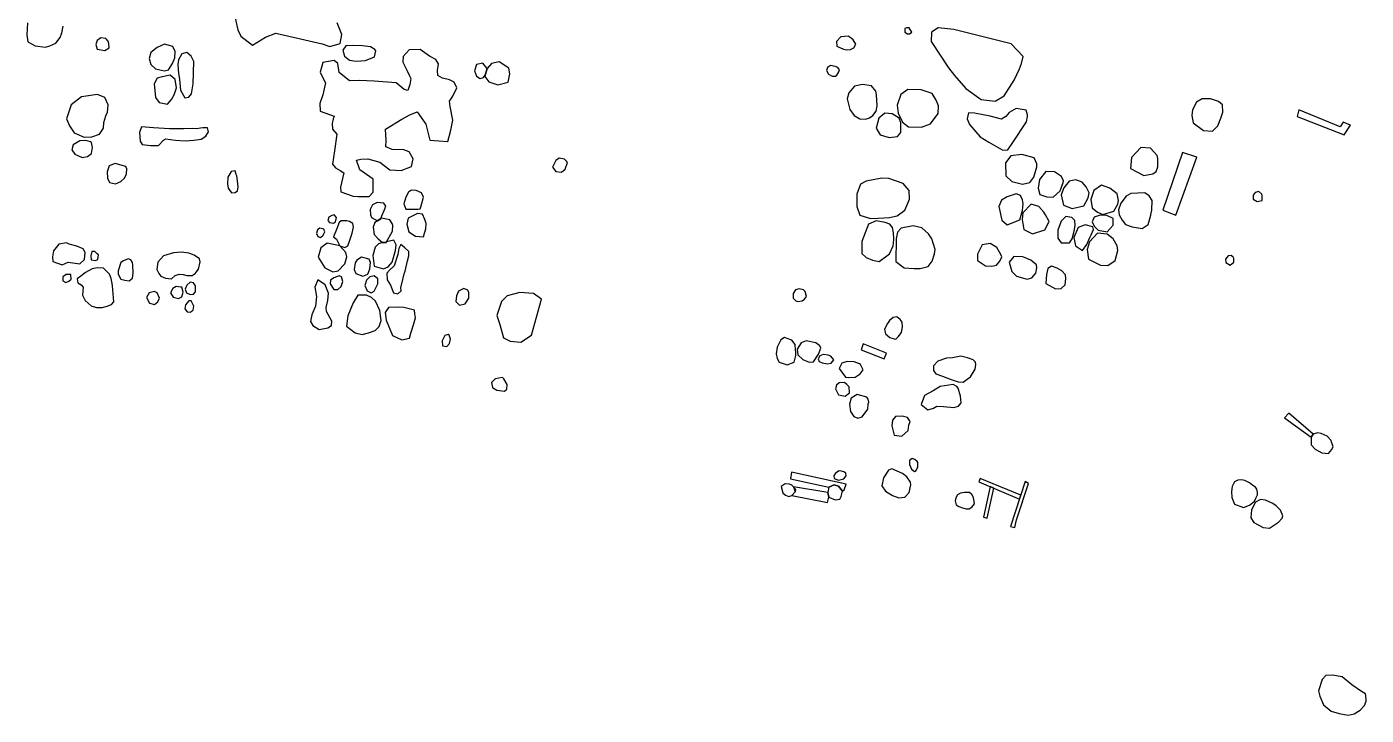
# Model space of a CAD drawing. Extents: x 154 to 1670, y 52 to 1730.
# Drawn here: x 218 to 829, y 75 to 389 of the extents above; entities that cross this region are included whole.
import ezdxf

# ---------------------------------------------------------------- set-up
doc = ezdxf.new("R2010")
doc.units = 0

msp = doc.modelspace()

# ---------------------------------------------------------------- linework, layer by layer
at = {"layer": ''}
for points in [[(218.559657, 390.58372), (218.29818, 385.162563), (218.77323, 381.933022), (222.042691, 380.116655), (226.885006, 379.557772), (228.857062, 380.174539), (228.857062, 380.174539)], [(313.188399, 392.647591), (314.521733, 387.424038), (315.835106, 384.533818), (321.154467, 380.386114), (327.056663, 384.028828), (331.821134, 385.901084), (352.944886, 381.066752), (356.372032, 379.829227), (361.094587, 381.202481), (361.094587, 381.202481)], [(228.857062, 380.174539), (231.549677, 381.368152), (233.463848, 383.839209), (234.262252, 386.010866), (234.801174, 389.03881)], [(361.094587, 381.202481), (361.855066, 385.208469), (359.725326, 390.529826)], [(593.559655, 378.471942), (595.114545, 379.268349), (595.992789, 380.921044), (594.75726, 382.915056), (593.841092, 383.633619), (592.467838, 384.531822), (589.258258, 384.154577), (587.144485, 382.06276), (587.32213, 379.929028), (590.45187, 378.673539), (591.964844, 378.352182), (593.559655, 378.471942), (593.559655, 378.471942)], [(621.485803, 386.410066), (620.39199, 388.284317), (619.096581, 388.384118), (618.338098, 388.024836), (618.318138, 386.292301), (619.493787, 385.613659), (620.529715, 385.573738), (621.485803, 386.410066), (621.485803, 386.410066)], [(663.683407, 357.290305), (668.152469, 364.442002), (670.625523, 369.663559), (671.583607, 372.074736), (672.24229, 375.322241), (666.725324, 381.004876), (640.739296, 387.555774), (633.505763, 388.356174), (630.533707, 386.286313), (630.374026, 382.140605), (638.240294, 370.158569), (640.908956, 366.649587), (646.086601, 360.607671), (653.180413, 355.741403), (659.517739, 354.841203), (663.683407, 357.290305), (663.683407, 357.290305)], [(255.90297, 379.162563), (255.625525, 381.136615), (255.405964, 382.232423), (254.270236, 383.430028), (251.978819, 383.729429), (250.324128, 382.4939), (249.785206, 380.781325), (250.362052, 378.567752), (253.928918, 378.00887), (255.90297, 379.162563), (255.90297, 379.162563)], [(282.90297, 369.164559), (284.637501, 372.012862), (285.795186, 374.643601), (285.956862, 377.4939), (284.781214, 379.825237), (281.074627, 380.865158), (277.627521, 379.392104), (274.775226, 377.020846), (274.036703, 374.310267), (274.87303, 371.619649), (276.984807, 369.605677), (280.968838, 368.687513), (282.90297, 369.164559), (282.90297, 369.164559)], [(374.254268, 311.539808), (376.148479, 313.511864), (376.170435, 319.410068), (369.974827, 323.579728), (368.461852, 328.064758), (370.555665, 328.501884), (373.72333, 328.639609), (379.184407, 327.142603), (383.747282, 323.591704), (388.928918, 323.290307), (393.513749, 325.200487), (394.411952, 328.669549), (392.459856, 331.85917), (390.028719, 332.717453), (384.807162, 332.85917), (381.938898, 334.056774), (381.978819, 337.184519), (381.80317, 342.188511), (389.120535, 346.747393), (392.827122, 348.679529), (396.156463, 349.992902), (400.040695, 344.390108), (401.869038, 337.214459), (410.100573, 336.55378), (411.537699, 341.733421), (412.397978, 346.258371), (411.264246, 352.495896), (410.86704, 354.849188), (412.403966, 357.140605), (414.238298, 360.925036), (413.044685, 363.53781), (410.892988, 364.593699), (407.663447, 365.354178), (405.551671, 366.569746), (405.433906, 368.943), (405.892988, 371.990904), (404.639495, 373.825235), (401.829116, 375.442002), (397.485803, 378.451982), (392.463846, 378.276333), (389.751274, 375.268349), (389.651473, 372.677531), (391.481813, 368.988908), (392.717341, 366.45797), (393.254268, 365.220445), (392.835106, 362.432022), (391.857062, 359.841203), (390.202371, 360.280325), (386.657461, 363.292301), (376.591593, 364.074736), (369.837102, 364.256373), (365.372032, 364.238411), (360.589597, 368.028828), (359.954866, 372.074736), (358.322132, 373.449986), (353.158459, 372.535814), (352.040695, 368.05278), (352.857062, 366.138611), (354.429916, 363.208471), (353.110555, 357.727433), (351.77323, 353.843201), (352.010755, 350.3941), (358.34808, 348.118651), (357.908958, 346.903082), (357.370036, 344.671545), (357.527721, 342.100687), (359.519737, 339.946994), (358.459856, 332.334219), (357.619537, 326.236415), (359.012751, 324.561764), (361.106563, 323.344199), (362.699377, 322.228431), (362.180415, 319.717453), (361.180415, 315.751385), (361.340096, 313.617653), (366.938898, 311.58372), (369.270236, 311.461964), (374.254268, 311.539808), (374.254268, 311.539808)], [(372.691393, 373.443998), (376.797182, 375.114657), (377.376024, 377.865156), (376.879018, 378.483918), (374.867042, 379.699487), (371.300176, 380.180525), (366.855066, 380.222441), (363.685405, 380.104677), (362.230316, 378.152581), (363.124527, 375.342201), (365.395984, 373.645595), (368.425924, 373.106673), (372.691393, 373.443998), (372.691393, 373.443998)], [(292.084607, 356.703481), (293.300176, 358.276335), (294.140495, 362.801285), (294.423928, 372.944998), (293.210355, 375.457972), (291.27822, 377.072742), (288.984807, 376.515856), (287.350076, 373.725437), (287.090595, 371.673541), (287.346084, 367.447992), (287.88301, 364.976934), (288.399976, 359.915058), (290.270236, 356.386116), (292.084607, 356.703481), (292.084607, 356.703481)], [(426.358058, 365.683519), (427.116541, 366.799287), (428.114545, 369.847192), (426.082609, 372.280325), (423.25227, 371.643599), (422.294186, 368.713459), (423.170433, 366.262361), (424.805164, 365.304277), (426.358058, 365.683519), (426.358058, 365.683519)], [(437.677419, 363.503878), (438.417938, 367.430026), (437.881012, 369.901084), (433.517739, 372.813259), (429.968836, 372.078728), (428.114545, 369.847192), (426.91694, 366.180525), (428.749276, 363.707471), (432.934904, 362.410066), (437.677419, 363.503878), (437.677419, 363.503878)], [(284.272232, 355.631625), (285.487801, 357.723441), (286.505765, 360.911066), (285.831114, 364.719449), (283.619537, 366.733421), (279.990795, 366.016854), (277.739298, 365.360168), (276.322132, 362.769349), (276.877022, 356.651585), (278.569637, 354.278331), (282.336104, 353.499888), (284.272232, 355.631625), (284.272232, 355.631625)], [(586.81714, 366.278329), (587.336102, 366.695495), (588.274226, 368.250385), (588.573627, 369.226433), (587.815144, 370.244397), (586.619535, 370.761363), (584.427918, 371.122641), (583.132509, 370.266353), (582.653467, 368.811263), (583.609555, 367.216453), (585.24229, 366.258369), (586.81714, 366.278329), (586.81714, 366.278329)], [(602.314146, 347.316253), (603.769236, 348.392102), (605.324126, 350.424038), (605.823128, 352.835215), (605.467838, 357.797291), (605.110553, 359.432022), (603.118537, 361.944996), (599.052669, 362.523838), (595.483807, 361.709467), (592.773228, 358.781323), (592.114545, 356.050784), (593.286202, 351.186513), (595.238298, 348.436014), (597.809156, 346.939008), (600.360054, 346.679527), (602.314146, 347.316253), (602.314146, 347.316253)], [(630.074625, 344.571742), (633.585603, 349.234417), (633.725324, 352.861164), (632.611551, 355.432022), (630.879016, 358.402082), (625.7373, 360.078728), (619.779216, 360.282321), (616.509755, 358.010864), (614.873028, 353.128629), (615.248278, 349.481922), (617.260254, 345.336213), (619.948876, 343.202481), (625.928916, 343.098689), (630.074625, 344.571742), (630.074625, 344.571742)], [(247.908958, 338.629629), (251.477821, 339.883122), (253.192391, 342.673541), (253.473829, 345.224439), (254.352072, 348.172543), (255.130515, 349.847194), (255.391992, 353.174539), (253.918938, 356.5438), (250.549677, 357.941006), (243.256264, 356.847194), (238.549677, 353.202483), (236.453868, 346.847194), (237.707361, 343.717453), (239.918938, 340.467952), (244.481813, 338.571744), (247.908958, 338.629629), (247.908958, 338.629629)], [(760.996781, 343.627631), (762.35207, 347.174537), (763.172429, 349.865156), (763.014745, 353.292301), (761.240294, 354.809267), (757.553667, 356.006872), (753.887, 355.988908), (751.216341, 354.453978), (749.439894, 350.907072), (749.160453, 348.356174), (749.695383, 345.108669), (754.358058, 341.51785), (758.483807, 341.196493), (760.996781, 343.627631), (760.996781, 343.627631)], [(615.024725, 338.759367), (616.559655, 340.691503), (616.581611, 345.036812), (615.825124, 347.210465), (612.557659, 349.104677), (609.230314, 349.445994), (606.477819, 347.154577), (605.280214, 342.691503), (607.072629, 339.541802), (611.258258, 338.322241), (615.024725, 338.759367), (615.024725, 338.759367)], [(665.266242, 332.675535), (667.539695, 336.122641), (673.783208, 345.525834), (674.182409, 347.877132), (674.182409, 348.655575), (673.565643, 350.787311), (669.042689, 351.647591), (665.952868, 349.775335), (664.356062, 348.00288), (662.44189, 346.747391), (657.202369, 348.024836), (650.166441, 349.404078), (647.435902, 349.625635), (646.77722, 346.895096), (647.873028, 344.224437), (652.713347, 338.601683), (656.677419, 336.286313), (662.952868, 332.53781), (665.266242, 332.675535), (665.266242, 332.675535)], [(821.344086, 343.994896), (818.016741, 345.292301), (816.701371, 343.220445), (797.910952, 350.96296), (797.112549, 347.9929), (818.491791, 339.631623), (821.344086, 343.994896), (821.344086, 343.994896)], [(278.342092, 334.747393), (280.573629, 337.07873), (281.491793, 337.755377), (286.074627, 337.134619), (290.479817, 336.913062), (294.465844, 337.130627), (297.715345, 337.667553), (299.906962, 338.960966), (301.104567, 340.972942), (300.607561, 342.727433), (298.533709, 342.829229), (295.545685, 342.312263), (293.731314, 342.432024), (289.785206, 342.294299), (283.24828, 342.338211), (276.012751, 342.801285), (270.593589, 343.242403), (269.695385, 340.631625), (270.010755, 336.665557), (270.827122, 335.170547), (274.653469, 334.649589), (278.342092, 334.747393), (278.342092, 334.747393)], [(245.95287, 329.721445), (247.707361, 331.016854), (248.286204, 333.765357), (247.829118, 336.138611), (247.330116, 336.318251), (245.138499, 337.036814), (242.46784, 336.819249), (239.37802, 335.026834), (238.819138, 332.775337), (240.232312, 330.741405), (243.579617, 329.184519), (245.95287, 329.721445), (245.95287, 329.721445)], [(675.32213, 317.941004), (677.138497, 320.352182), (678.535703, 325.014856), (678.555663, 326.310265), (677.30217, 329.100685), (671.601571, 330.639607), (666.679415, 330.00288), (664.186401, 326.875136), (664.32213, 320.837211), (667.032709, 318.36416), (671.994785, 317.066754), (675.32213, 317.941004), (675.32213, 317.941004)], [(731.308158, 321.779327), (732.843088, 322.855176), (733.561651, 325.046792), (733.583607, 328.87314), (733.346082, 330.228429), (730.298178, 333.57773), (725.892988, 333.799287), (721.625523, 329.278329), (721.184405, 324.236413), (727.24229, 321.064756), (731.308158, 321.779327), (731.308158, 321.779327)], [(751.36205, 329.342201), (744.84708, 331.57773), (735.865044, 305.254379), (741.763248, 302.97893), (751.36205, 329.342201), (751.36205, 329.342201)], [(261.132511, 318.37414), (262.827122, 319.847194), (263.745286, 321.741405), (263.807162, 324.092702), (263.487801, 325.108671), (258.545685, 326.485916), (255.795186, 325.412064), (254.877022, 322.721445), (255.134507, 319.791305), (255.950874, 317.877134), (258.721334, 317.298291), (261.132511, 318.37414), (261.132511, 318.37414)], [(463.527719, 323.96895), (464.685403, 327.03881), (464.266242, 327.555776), (463.310154, 328.45398), (460.799176, 328.893102), (459.284206, 327.897094), (457.84708, 324.809269), (459.36205, 322.835217), (461.912948, 322.575736), (463.527719, 323.96895), (463.527719, 323.96895)], [(313.22832, 313.284319), (314.324128, 314.000886), (314.603569, 315.775337), (314.425924, 317.390108), (313.928918, 320.877134), (313.711353, 321.455976), (313.272232, 323.110667), (311.380016, 322.891106), (309.88301, 320.322243), (309.761254, 317.212463), (309.980815, 315.338211), (311.613549, 313.086714), (313.22832, 313.284319), (313.22832, 313.284319)], [(606.176421, 301.693501), (611.437898, 301.891106), (614.92692, 302.725437), (618.316142, 305.234419), (620.250274, 309.519848), (620.489795, 310.256375), (620.374026, 314.182523), (617.565643, 317.47394), (610.988797, 319.709469), (607.898976, 319.90907), (600.803168, 318.438012), (598.172429, 317.084718), (596.515743, 312.481924), (596.493787, 307.000886), (597.82712, 302.915058), (602.729316, 301.455976), (606.176421, 301.693501), (606.176421, 301.693501)], [(689.152469, 314.108671), (690.469834, 317.833219), (690.709355, 318.571742), (689.733308, 320.585714), (686.505763, 322.659567), (682.619535, 322.861164), (679.687399, 319.294297), (679.108557, 315.228431), (679.922928, 312.457972), (683.072629, 311.280327), (685.922928, 311.120647), (689.152469, 314.108671), (689.152469, 314.108671)], [(699.910952, 307.166555), (701.80716, 310.853182), (702.286202, 313.104679), (700.952868, 315.895098), (699.118537, 317.948988), (696.210353, 319.066752), (693.300174, 318.549786), (690.82712, 315.402084), (689.649475, 312.254379), (690.683407, 307.609669), (694.549675, 306.092702), (699.910952, 307.166555), (699.910952, 307.166555)], [(397.529717, 305.847194), (397.908958, 307.222443), (398.986803, 311.188511), (398.110555, 313.220447), (395.679417, 314.158571), (393.627521, 314.320247), (392.232312, 313.48392), (391.034707, 311.112663), (390.156463, 308.162563), (390.95287, 305.731425), (396.451872, 305.707473), (397.529717, 305.847194), (397.529717, 305.847194)], [(670.689395, 300.803281), (671.928916, 305.08871), (672.308158, 308.136615), (672.010753, 310.030826), (671.014745, 311.964958), (669.082609, 312.723441), (664.974825, 311.390108), (662.463846, 309.837213), (661.166441, 306.966954), (662.477819, 300.709469), (664.908956, 298.535816), (670.689395, 300.803281), (670.689395, 300.803281)], [(713.621531, 304.827233), (715.417938, 307.935018), (715.697379, 309.689509), (715.100573, 312.699489), (711.813148, 315.292303), (707.90696, 316.629627), (704.537699, 314.280327), (703.160453, 310.134619), (703.75726, 306.368152), (706.208357, 304.294299), (708.599575, 303.256375), (713.621531, 304.827233), (713.621531, 304.827233)], [(729.184405, 298.801285), (730.42193, 303.064758), (730.40197, 303.324239), (730.900972, 305.316255), (731.042689, 309.721445), (729.649475, 311.835217), (727.677419, 313.210467), (721.318138, 312.875138), (719.246282, 311.661565), (716.833108, 308.4939), (715.755264, 305.344199), (715.992789, 303.192503), (717.306162, 300.739409), (718.821132, 298.785317), (721.968836, 297.609669), (726.531711, 296.90907), (729.184405, 298.801285), (729.184405, 298.801285)], [(781.088597, 309.655577), (781.188397, 311.829229), (780.990793, 312.545796), (779.655463, 313.703481), (778.020733, 313.344199), (777.062649, 312.070746), (777.102569, 310.236415), (778.815144, 309.258371), (781.088597, 309.655577), (781.088597, 309.655577)], [(379.569637, 301.312263), (380.028719, 302.747393), (381.146483, 305.118651), (381.885006, 307.070746), (381.048679, 308.465956), (377.958858, 308.767353), (375.885006, 307.631625), (374.749278, 305.519848), (374.867042, 303.128631), (375.324128, 301.992902), (378.154467, 300.455976), (379.569637, 301.312263), (379.569637, 301.312263)], [(682.128517, 296.334219), (684.142489, 300.098691), (682.509755, 303.130627), (681.633507, 304.366156), (679.38201, 306.91905), (675.934904, 307.976934), (672.166441, 304.072742), (671.7872, 301.022842), (672.581611, 296.497892), (676.585603, 294.444), (682.128517, 296.334219), (682.128517, 296.334219)], [(358.960854, 299.986914), (359.459856, 301.881126), (358.304168, 303.076734), (357.208359, 302.87913), (355.91295, 302.100687), (355.433908, 300.627633), (356.190395, 299.609669), (357.984807, 299.410068), (358.960854, 299.986914), (358.960854, 299.986914)], [(364.535705, 288.982922), (365.533709, 291.633621), (366.611553, 294.801285), (367.110555, 297.591704), (366.83311, 299.206475), (365.29818, 300.144599), (364.042691, 300.48392), (361.571633, 300.344199), (360.635505, 299.587712), (359.4379, 296.420048), (358.040695, 293.072742), (359.415944, 292.074738), (360.869038, 289.064758), (363.140495, 288.206475), (364.535705, 288.982922), (364.535705, 288.982922)], [(384.906962, 295.629629), (385.028719, 298.300287), (384.769238, 299.136615), (383.735306, 300.851186), (379.948878, 301.551784), (376.859058, 299.659569), (376.140495, 297.467952), (376.515745, 294.258371), (378.44788, 292.284319), (380.441892, 290.569748), (381.994787, 290.487912), (384.906962, 295.629629), (384.906962, 295.629629)], [(399.475825, 294.805277), (400.054667, 296.817253), (400.236304, 299.168551), (399.579617, 301.062762), (398.643489, 303.376136), (396.372032, 303.755377), (392.086603, 301.605677), (391.425924, 298.875138), (392.362052, 295.366156), (395.350076, 293.432024), (398.976823, 293.150587), (399.475825, 294.805277), (399.475825, 294.805277)], [(611.370034, 285.308271), (613.006761, 288.974938), (613.226322, 289.970946), (613.266242, 292.304279), (613.128517, 294.935018), (612.671431, 297.386116), (611.515743, 298.921046), (609.344086, 299.719449), (605.298178, 300.398092), (601.851072, 298.847194), (598.717339, 290.994898), (598.793188, 285.4939), (600.785204, 283.779329), (603.655463, 282.481924), (606.645483, 281.863162), (611.370034, 285.308271), (611.370034, 285.308271)], [(694.621531, 292.262363), (695.300174, 295.170547), (695.659455, 296.386116), (695.900972, 298.440008), (695.821132, 300.531824), (694.447878, 301.867154), (691.677419, 302.368152), (689.583607, 300.276335), (688.106561, 296.150587), (688.124525, 292.48392), (689.617539, 290.430028), (693.445882, 290.408072), (694.621531, 292.262363), (694.621531, 292.262363)], [(713.320134, 298.370148), (713.28221, 301.519848), (710.43191, 302.897094), (707.30217, 302.937014), (704.611551, 302.102683), (703.713347, 299.92903), (704.609555, 297.917054), (706.501771, 296.142603), (710.527719, 295.382124), (713.320134, 298.370148), (713.320134, 298.370148)], [(353.3381, 293.950986), (354.076623, 295.366156), (353.637501, 296.601685), (351.805166, 297.060766), (350.787202, 296.324239), (350.24828, 294.591704), (350.924926, 293.234419), (352.140495, 292.815257), (353.3381, 293.950986), (353.3381, 293.950986)], [(625.358058, 278.725437), (629.004765, 279.679529), (630.819136, 282.090706), (631.859056, 285.338211), (632.118537, 287.370148), (630.625523, 292.234419), (629.172429, 294.447992), (626.164445, 297.160567), (622.098577, 298.178531), (616.657459, 297.144599), (614.962848, 295.252383), (614.42193, 292.222443), (614.258258, 281.839209), (618.082609, 278.946994), (622.467838, 278.645597), (625.358058, 278.725437), (625.358058, 278.725437)], [(701.298178, 289.647593), (702.573627, 292.855178), (703.27223, 294.030826), (704.370034, 296.402084), (704.032709, 297.697493), (700.543687, 298.515856), (697.256262, 297.362164), (695.419934, 292.799289), (696.114545, 288.992902), (699.26225, 286.937014), (701.298178, 289.647593), (701.298178, 289.647593)], [(714.148477, 282.286315), (715.465842, 286.88911), (715.048677, 289.062762), (713.336102, 292.192503), (710.487799, 294.346196), (706.142489, 294.827233), (702.513747, 290.803281), (701.435902, 287.356176), (702.090593, 282.970946), (707.529715, 280.176535), (710.879016, 279.996894), (714.148477, 282.286315), (714.148477, 282.286315)], [(237.118539, 281.575736), (242.479817, 280.895098), (244.651473, 282.867154), (244.85307, 285.974938), (243.916942, 287.729429), (241.168439, 288.827233), (237.621533, 289.745397), (236.425924, 290.324239), (232.916942, 289.767353), (230.543689, 286.779329), (230.044687, 284.010866), (230.222332, 281.956974), (234.34808, 280.400088), (237.118539, 281.575736), (237.118539, 281.575736)], [(360.124527, 277.565756), (363.156463, 280.773341), (364.094587, 284.040806), (363.717341, 285.954978), (360.869038, 289.064758), (355.108559, 290.284319), (352.29818, 288.072742), (351.080615, 283.887114), (354.146483, 278.982922), (357.673429, 277.108671), (360.124527, 277.565756), (360.124527, 277.565756)], [(382.926922, 279.447992), (384.781214, 281.657573), (386.218339, 286.839209), (386.659457, 289.549788), (385.523729, 291.623641), (382.234308, 290.907074), (381.994787, 290.487912), (380.441892, 290.569748), (378.567641, 289.913062), (376.95287, 288.438012), (375.972831, 284.631625), (376.629517, 279.789309), (380.81315, 278.571744), (382.926922, 279.447992), (382.926922, 279.447992)], [(388.938898, 268.581724), (388.781214, 269.917054), (389.659457, 273.663561), (390.27822, 276.234419), (390.697381, 277.449988), (391.697381, 282.212463), (392.336104, 284.42404), (392.41794, 286.497892), (390.583609, 288.172543), (388.791194, 289.607673), (387.81315, 287.795297), (387.393988, 285.004878), (385.717341, 279.883122), (383.483809, 277.913062), (382.405964, 276.557772), (382.565645, 273.567752), (384.058659, 271.076734), (385.332112, 267.587712), (387.324128, 267.08871), (388.938898, 268.581724), (388.938898, 268.581724)], [(660.116541, 280.222443), (661.631511, 281.994898), (662.569635, 283.986914), (662.032709, 285.142603), (660.220334, 288.212463), (657.212349, 290.04879), (653.523727, 289.511864), (651.409954, 285.248391), (651.427918, 282.378132), (655.094585, 279.964958), (657.924924, 279.723441), (660.116541, 280.222443), (660.116541, 280.222443)], [(250.651473, 282.843201), (250.990795, 284.855178), (250.413948, 285.41406), (249.3381, 286.511864), (248.002771, 286.451984), (247.423928, 284.479928), (247.661453, 282.685517), (249.675425, 282.266355), (250.651473, 282.843201), (250.651473, 282.843201)], [(266.451872, 274.324239), (266.751274, 276.617653), (266.553669, 280.304279), (266.515745, 281.360168), (265.739298, 282.655577), (264.543689, 283.154579), (262.409956, 282.140607), (261.114547, 281.36416), (259.996783, 277.677533), (259.934906, 276.122643), (261.210355, 273.84919), (262.92293, 273.310267), (264.956862, 273.070746), (266.451872, 274.324239), (266.451872, 274.324239)], [(285.885006, 275.491904), (287.757262, 276.148591), (289.571633, 276.026834), (291.286204, 275.507872), (293.637501, 275.447992), (295.052671, 276.382124), (296.527721, 278.416056), (297.30816, 281.743401), (296.988799, 283.118651), (294.539697, 284.753381), (292.108559, 285.691505), (288.819138, 286.212463), (285.072631, 285.855178), (280.627521, 284.521844), (277.994787, 281.57374), (277.575625, 278.266355), (278.389996, 276.372144), (279.366044, 275.194499), (281.519737, 274.238411), (284.26824, 274.016854), (285.885006, 275.491904), (285.885006, 275.491904)], [(373.697381, 276.122643), (374.555665, 278.55378), (374.954866, 281.38412), (374.2383, 282.93901), (370.791194, 283.877134), (368.657461, 282.48392), (367.980815, 281.308271), (367.519737, 278.278331), (368.276224, 276.465956), (371.423928, 275.208471), (373.697381, 276.122643), (373.697381, 276.122643)], [(676.256262, 274.41406), (678.012749, 276.585716), (678.45187, 279.016854), (678.29219, 280.352184), (675.783208, 282.525836), (672.156461, 283.982922), (668.030713, 284.222443), (665.89698, 281.53382), (667.110553, 277.368152), (669.182409, 275.194499), (674.124525, 273.817253), (676.256262, 274.41406), (676.256262, 274.41406)], [(768.238298, 281.621645), (768.240294, 283.274339), (767.920932, 283.853182), (767.104565, 284.551784), (765.629515, 284.511864), (764.43191, 283.01885), (764.631511, 281.42404), (766.563647, 280.226435), (768.238298, 281.621645), (768.238298, 281.621645)], [(237.491793, 272.865158), (238.569637, 273.861166), (238.310156, 275.933022), (236.218339, 275.935018), (234.78321, 274.91905), (234.721334, 273.006874), (236.156463, 272.288311), (237.491793, 272.865158), (237.491793, 272.865158)], [(254.865046, 261.495896), (256.859058, 262.232423), (257.896982, 263.487912), (257.619537, 267.114659), (257.421932, 270.801285), (257.222332, 271.89909), (256.725326, 274.090706), (255.988799, 276.064758), (254.495785, 277.679529), (253.180415, 278.915058), (250.330116, 278.996894), (248.138499, 278.579728), (245.008759, 276.867154), (242.914946, 275.214459), (241.260256, 273.99889), (241.497781, 272.204479), (243.052671, 271.288311), (243.948878, 270.130627), (243.627521, 266.5438), (244.940894, 264.092702), (247.571633, 261.639609), (250.042691, 260.941006), (252.653469, 260.91905), (254.865046, 261.495896), (254.865046, 261.495896)], [(360.020735, 269.134619), (361.517741, 270.489908), (362.276224, 272.761365), (361.739298, 274.873142), (360.621533, 275.372144), (358.150475, 274.398092), (356.715345, 273.322243), (356.555665, 271.767353), (358.188399, 269.096695), (360.020735, 269.134619), (360.020735, 269.134619)], [(376.603569, 268.447992), (378.178419, 271.775337), (378.280216, 273.94899), (376.645485, 275.324239), (374.553669, 274.887114), (373.118539, 273.45398), (372.260256, 271.022842), (373.314148, 268.529828), (375.208359, 267.611665), (376.603569, 268.447992), (376.603569, 268.447992)], [(689.647479, 269.623641), (691.36205, 271.196495), (691.643487, 274.186515), (691.543687, 275.761365), (689.910952, 277.575736), (687.819136, 278.811265), (685.128517, 279.709469), (683.453866, 278.755377), (682.875024, 276.004878), (682.533707, 271.89909), (686.976821, 269.406076), (689.647479, 269.623641), (689.647479, 269.623641)], [(288.908958, 265.723441), (289.547681, 267.954978), (288.950874, 270.168551), (288.451872, 270.268351), (286.399976, 270.507872), (284.805166, 269.551784), (283.727322, 267.679529), (284.96285, 265.685517), (287.453868, 265.066754), (288.908958, 265.723441), (288.908958, 265.723441)], [(294.230316, 267.056774), (295.148479, 268.092702), (295.188399, 270.783321), (294.252272, 272.098691), (292.759258, 272.497892), (291.262252, 271.162563), (290.425924, 269.250387), (291.042691, 267.635617), (292.715345, 266.857174), (294.230316, 267.056774), (294.230316, 267.056774)], [(355.46784, 251.717453), (357.082611, 252.793301), (357.224328, 254.667553), (354.835106, 259.092702), (354.775226, 260.927034), (355.533709, 264.154579), (355.795186, 267.501884), (354.242292, 271.310267), (350.855066, 273.48392), (349.479817, 270.216455), (350.234308, 265.950986), (349.85307, 261.605677), (348.136503, 257.521844), (347.597581, 254.491904), (348.613549, 252.717453), (351.461852, 250.903082), (355.46784, 251.717453), (355.46784, 251.717453)], [(418.034707, 262.667553), (419.691393, 265.198491), (419.711353, 267.809269), (419.314148, 268.845198), (417.360056, 269.52384), (415.048679, 268.428032), (414.070635, 266.276335), (413.791194, 263.725437), (415.463848, 262.070746), (418.034707, 262.667553), (418.034707, 262.667553)], [(571.537699, 263.925038), (572.575623, 264.661565), (573.551671, 266.014858), (572.875024, 268.248391), (572.178417, 269.006874), (570.186401, 269.505876), (568.491791, 268.90907), (567.533707, 267.274339), (567.533707, 265.182523), (568.667439, 263.905078), (569.665443, 263.705477), (571.537699, 263.925038), (571.537699, 263.925038)], [(278.044687, 263.457972), (278.82313, 265.130627), (277.689397, 267.623641), (276.493789, 268.220447), (274.100575, 267.58372), (272.785206, 265.511864), (274.25826, 262.941006), (276.489797, 262.302283), (278.044687, 263.457972), (278.044687, 263.457972)], [(294.106563, 259.761365), (294.46784, 261.515856), (293.152471, 263.966954), (292.096583, 263.92903), (290.681413, 262.134619), (290.320136, 260.382124), (291.415944, 259.024838), (292.691393, 258.845198), (294.106563, 259.761365), (294.106563, 259.761365)], [(373.982811, 249.356176), (377.092591, 250.451984), (378.867042, 252.244399), (379.685405, 254.954978), (379.148479, 259.497892), (377.178419, 263.825237), (375.405964, 265.420048), (373.034707, 266.597693), (369.108559, 266.559768), (366.974827, 263.072742), (364.499777, 257.074738), (363.978819, 252.471944), (367.84309, 249.320247), (371.092591, 248.561764), (373.982811, 249.356176), (373.982811, 249.356176)], [(448.262252, 248.262363), (452.775224, 264.683521), (449.148477, 267.336215), (442.990793, 267.837213), (437.150475, 266.184519), (434.617541, 263.675537), (432.421932, 257.358172), (433.815146, 253.152583), (435.505765, 247.052782), (438.593589, 245.557772), (443.45786, 245.136615), (448.262252, 248.262363), (448.262252, 248.262363)], [(392.595585, 246.994898), (393.274228, 249.208471), (394.491793, 253.092702), (395.449876, 256.202483), (395.152471, 257.974938), (394.894986, 259.689509), (390.012751, 260.86915), (387.441892, 261.148591), (383.056663, 260.931026), (381.599577, 258.619649), (382.096583, 255.132623), (384.94289, 248.254379), (389.208359, 246.160567), (392.595585, 246.994898), (392.595585, 246.994898)], [(615.316142, 247.499888), (616.773228, 249.471944), (617.23231, 252.062762), (617.154465, 254.254379), (616.278218, 255.489908), (614.683407, 256.607673), (613.068637, 256.408072), (611.393986, 255.034818), (610.395982, 253.659569), (609.080613, 251.070746), (609.497779, 248.897094), (611.529715, 247.342203), (613.481811, 246.663561), (614.240294, 246.50388), (615.316142, 247.499888), (615.316142, 247.499888)], [(410.910954, 244.475936), (411.409956, 246.467952), (410.673429, 248.362164), (410.214347, 248.621645), (408.719337, 248.162563), (407.603569, 245.771345), (407.641493, 243.420048), (409.693389, 243.240407), (410.910954, 244.475936), (410.910954, 244.475936)], [(567.91694, 236.062762), (568.635503, 239.052782), (568.695383, 240.607673), (568.477819, 241.683521), (568.380014, 244.054778), (566.805164, 246.128631), (563.477819, 247.326235), (561.843088, 246.190507), (560.126521, 242.903082), (559.667439, 239.875138), (560.164445, 237.681525), (561.020733, 236.026834), (564.707359, 234.829229), (567.91694, 236.062762), (567.91694, 236.062762)], [(576.765244, 236.218451), (578.958856, 239.685517), (580.056661, 242.41406), (579.579615, 243.471944), (577.86704, 244.867154), (573.34209, 245.727433), (571.050673, 244.811265), (569.334106, 242.022842), (569.571631, 239.370148), (571.922928, 237.236415), (574.793188, 236.020846), (576.765244, 236.218451), (576.765244, 236.218451)], [(609.970833, 240.06875), (599.409954, 244.457972), (598.531711, 241.627633), (608.952868, 237.477932), (609.970833, 240.06875), (609.970833, 240.06875)], [(584.79718, 235.595697), (586.072629, 237.070746), (584.679415, 238.745397), (583.463846, 239.184519), (581.192389, 239.56376), (579.657459, 238.927034), (578.918936, 237.511864), (579.296182, 236.376136), (580.631511, 235.677533), (583.162449, 235.238411), (584.79718, 235.595697), (584.79718, 235.595697)], [(646.77722, 228.230427), (648.31215, 229.306275), (650.445882, 232.793301), (650.705363, 234.905078), (650.507759, 236.000886), (649.511751, 237.07873), (646.841092, 238.056774), (643.833108, 238.695497), (640.044685, 238.07873), (637.374026, 237.861166), (633.407958, 236.428032), (631.413946, 234.396096), (631.41195, 232.304279), (632.407958, 230.789309), (635.575623, 229.711465), (639.46185, 228.194499), (642.609555, 227.016854), (644.962848, 226.974938), (646.77722, 228.230427), (646.77722, 228.230427)], [(595.715343, 229.232423), (598.008757, 230.667553), (599.344086, 232.479928), (598.110553, 234.911066), (597.671431, 235.250387), (595.240294, 236.208471), (592.152469, 236.410068), (589.699375, 235.53382), (588.503767, 233.162563), (591.27223, 229.274339), (592.785204, 229.054778), (595.715343, 229.232423), (595.715343, 229.232423)], [(437.028719, 223.813261), (437.108559, 225.887114), (435.635505, 228.378132), (434.978819, 229.036814), (431.729318, 228.479928), (429.974827, 226.767353), (430.531713, 224.47394), (432.384008, 223.298291), (435.950874, 222.817253), (437.028719, 223.813261), (437.028719, 223.813261)], [(593.080613, 222.118651), (592.962848, 224.829229), (591.94688, 225.827233), (590.851072, 226.843201), (588.439894, 226.565756), (587.284206, 225.589708), (586.745284, 223.877134), (588.098577, 221.144599), (591.106561, 220.605677), (593.080613, 222.118651), (593.080613, 222.118651)], [(631.483807, 215.064758), (632.998777, 216.060766), (636.008757, 215.85917), (640.631511, 215.418052), (642.823128, 215.935018), (644.020733, 217.509868), (643.703367, 220.539808), (642.629515, 224.146595), (642.070633, 224.885118), (640.437898, 225.821245), (634.497779, 224.96895), (631.308158, 223.036814), (627.280214, 220.905078), (625.723328, 216.781325), (628.793188, 214.328231), (631.483807, 215.064758), (631.483807, 215.064758)], [(598.954864, 211.114659), (601.427918, 214.681525), (601.589595, 217.092702), (601.908956, 217.809269), (601.669435, 219.164559), (601.072629, 220.062762), (596.607559, 221.260367), (593.8371, 219.647593), (593.098577, 216.937014), (593.635503, 213.609669), (595.068637, 211.316255), (597.000773, 210.557772), (598.954864, 211.114659), (598.954864, 211.114659)], [(619.799176, 204.845198), (620.138497, 207.396096), (620.85706, 209.070746), (619.563647, 210.825237), (617.092589, 211.50388), (614.162449, 211.326235), (612.685403, 209.633621), (612.485803, 207.062762), (613.539695, 202.837213), (617.006761, 202.376136), (619.799176, 204.845198), (619.799176, 204.845198)], [(804.45187, 203.176535), (793.276222, 212.749389), (791.36205, 210.617653), (803.473827, 201.821245), (804.45187, 203.176535), (804.45187, 203.176535)], [(812.938896, 196.196495), (813.497779, 197.631625), (812.761252, 199.545796), (812.581611, 200.362164), (810.729316, 202.316255), (808.098577, 203.55378), (806.346082, 203.913062), (804.45187, 203.176535), (803.473827, 201.821245), (803.531711, 198.41406), (805.304166, 196.380128), (808.354066, 194.705477), (811.44189, 194.50388), (812.938896, 196.196495), (812.938896, 196.196495)], [(623.575623, 186.647593), (624.274226, 188.342203), (624.256262, 190.334219), (623.91694, 190.753381), (622.881012, 191.671545), (621.665443, 192.110667), (620.529715, 191.292303), (620.507759, 189.459968), (621.364046, 187.286315), (622.699375, 186.230427), (623.575623, 186.647593), (623.575623, 186.647593)], [(590.72732, 177.815257), (591.565643, 180.525836), (566.775224, 185.93901), (566.194385, 182.871146), (583.731312, 179.134619), (586.204365, 180.090706), (588.176421, 179.511864), (589.888996, 177.238411), (590.72732, 177.815257), (590.72732, 177.815257)], [(590.549675, 182.937014), (591.607559, 184.192503), (591.447878, 185.527832), (590.511751, 186.086714), (589.535703, 186.445996), (588.499775, 186.485916), (586.805164, 185.449988), (586.046681, 184.316255), (586.204365, 182.980926), (588.138497, 182.302283), (590.549675, 182.937014), (590.549675, 182.937014)], [(618.348078, 174.5937), (620.34209, 176.623641), (621.160453, 180.112663), (621.002769, 181.447992), (619.330114, 183.87913), (617.298178, 185.356176), (612.495783, 187.390108), (610.881012, 186.853182), (608.607559, 183.426036), (607.82712, 179.659569), (609.499775, 177.228431), (612.749276, 175.252383), (615.677419, 174.294299), (618.348078, 174.5937), (618.348078, 174.5937)], [(566.888996, 175.316255), (568.384006, 177.010866), (568.763248, 177.986914), (566.831112, 180.040806), (565.875024, 180.499888), (563.803168, 180.579728), (561.988797, 179.38412), (562.703367, 176.55378), (564.038697, 175.398092), (565.493787, 174.91905), (566.888996, 175.316255), (566.888996, 175.316255)], [(583.729316, 174.509868), (583.29219, 176.603681), (567.587599, 179.222443), (568.384006, 177.010866), (566.888996, 175.316255), (583.150473, 172.118651), (583.729316, 174.509868), (583.729316, 174.509868)], [(588.691391, 173.651585), (589.370034, 174.827233), (589.888996, 177.238411), (588.176421, 179.511864), (586.204365, 180.090706), (583.731312, 179.134619), (583.29219, 176.603681), (583.729316, 174.509868), (586.639495, 173.3941), (588.691391, 173.651585), (588.691391, 173.651585)], [(671.144485, 175.382124), (652.751272, 183.004878), (652.114545, 181.551784), (670.585603, 173.689509), (671.144485, 175.382124), (671.144485, 175.382124)], [(658.948876, 178.637613), (657.174425, 179.396096), (654.158457, 165.426036), (655.890992, 164.946994), (658.948876, 178.637613), (658.948876, 178.637613)], [(669.284206, 164.282323), (674.673427, 180.841205), (673.220334, 181.659569), (666.473827, 161.174539), (668.425922, 160.735417), (669.284206, 164.282323), (669.284206, 164.282323)], [(775.395982, 170.845198), (777.609555, 172.737413), (778.268238, 174.152583), (778.986801, 175.565756), (779.026721, 176.603681), (778.769236, 178.218451), (778.070633, 179.054778), (776.91694, 179.833221), (775.34209, 181.02883), (773.210353, 182.066754), (771.715343, 182.386116), (770.120533, 182.288311), (768.485803, 181.491904), (767.429914, 179.360168), (767.128517, 177.086714), (767.346082, 174.436016), (768.541691, 171.406076), (772.665443, 169.84919), (775.395982, 170.845198), (775.395982, 170.845198)], [(647.663447, 169.276335), (648.859056, 169.992902), (650.134505, 171.467952), (649.679415, 174.338211), (648.940892, 175.793301), (647.887, 176.629629), (645.553667, 176.671545), (643.661451, 176.37414), (642.364046, 175.597693), (641.627519, 174.182523), (641.288198, 172.946994), (641.785204, 171.112663), (642.900972, 170.274339), (644.613547, 169.655577), (646.348078, 169.196495), (647.663447, 169.276335), (647.663447, 169.276335)], [(788.585603, 163.144599), (790.28221, 165.056774), (790.581611, 166.034818), (789.565643, 168.685517), (787.613547, 170.559768), (786.020733, 171.677533), (782.671431, 173.152583), (780.380014, 173.45398), (778.048677, 172.298291), (776.35207, 168.731425), (775.950872, 165.164559), (777.425922, 163.030826), (781.649475, 160.757373), (784.459854, 160.436016), (788.585603, 163.144599), (788.585603, 163.144599)], [(823.020733, 75.873144), (825.793188, 77.465958), (827.74728, 79.677535), (828.565643, 81.58971), (828.505763, 82.108673), (828.405962, 84.140607), (828.228318, 84.95897), (826.374026, 86.034818), (822.050673, 89.106675), (817.669435, 92.717453), (813.144485, 93.475936), (810.234306, 93.298291), (808.539695, 91.485916), (806.783208, 86.38412), (807.399974, 83.913062), (809.172429, 79.88512), (812.577619, 77.0947), (816.264246, 75.976936), (820.290194, 75.236417), (823.020733, 75.873144), (823.020733, 75.873144)]]:
    msp.add_lwpolyline(points, dxfattribs=at)

doc.saveas('drawing.dxf')
